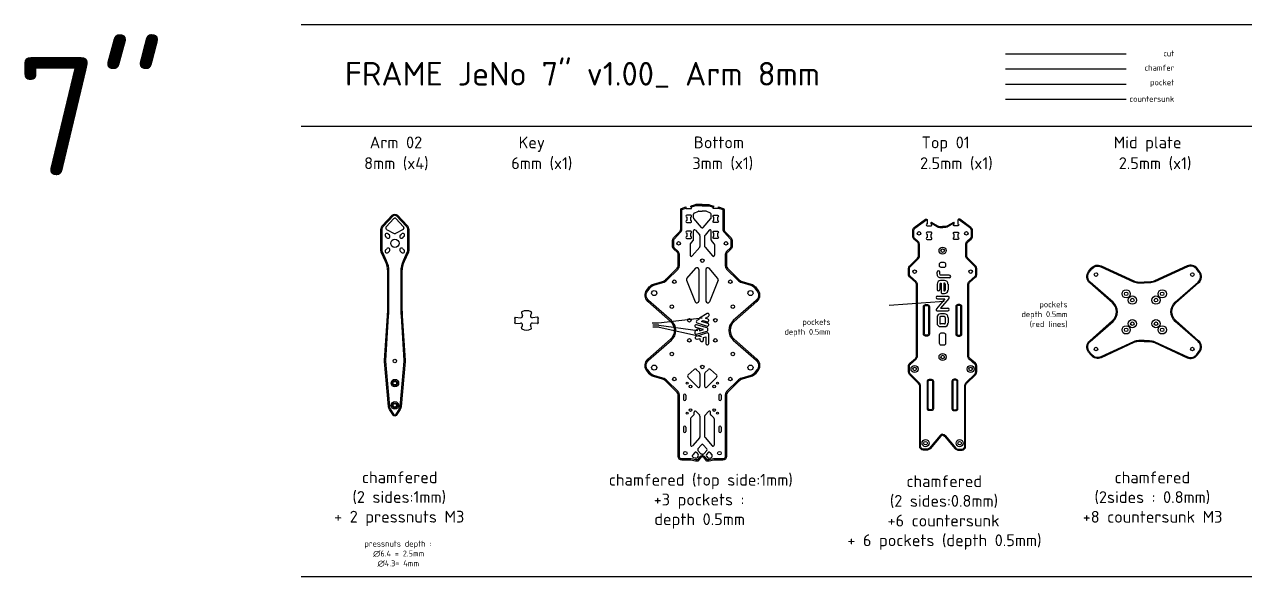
# Model space of a CAD drawing. Header units: millimetres. Extents: x -234 to 1731, y -38 to 429.
# Drawn here: x -234 to 798, y -38 to 429 of the extents above; entities that cross this region are included whole.
import ezdxf

# ---------------------------------------------------------------- set-up
doc = ezdxf.new("R2010")
doc.units = ezdxf.units.MM
doc.linetypes.add('JIS_09_08', pattern=[10.75, 8, -0.55, 0.55, -0.55, 0.55, -0.55])
for name, color, linetype in [('Calque1', 150, 'Continuous'), ('Calque1_chamfered', 40, 'Continuous'), ('Calque1_countersunk', 90, 'Continuous'), ('Calque1_pocket', 10, 'Continuous')]:
    doc.layers.add(name, color=color, linetype=linetype)
doc.styles.get("Standard").update_dxf_attribs({"font": 'arial.ttf'})

msp = doc.modelspace()

# ---------------------------------------------------------------- linework, layer by layer
for p, q in [((544.2, 194.8), (497.7, 191.6)), ((302.2, 176.6), (297.1, 176.6)), ((339.4, 180.7), (302.2, 176.6)), ((302.7, 174.9), (297.4, 174.9)), ((302.9, 173.2), (297.4, 173.2)), ((302.7, 174.9), (335.5, 170.5)), ((302.9, 173.2), (338.8, 165.2))]:
    msp.add_line(p, q)
at = {"layer": 'Calque1'}
for p, q in [((0, 429.5), (1731.3, 429.5)), ((596, 404.7), (698.3, 404.7)), ((0, 343.2), (1731.3, 343.2)), ((331.9, 265.8), (331.9, 268.9)), ((332.6, 269.8), (336.1, 271.3)), ((336.5, 271.4), (339.4, 271.4)), ((342.4, 271.4), (339.4, 271.4)), ((346.3, 269.8), (342.8, 271.3)), ((346.9, 265.8), (346.9, 268.9)), ((78.4, 265.2), (71.8, 258.1)), ((79.9, 265.2), (86.6, 258.1)), ((338.7, 257.6), (332.2, 265.2)), ((340.2, 257.6), (346.7, 265.2)), ((72.4, 248.8), (71.4, 249.9)), ((71.5, 257.4), (71.5, 256.9)), ((72, 256), (78.7, 252.6)), ((74.6, 251), (73.5, 252)), ((86.3, 256), (79.6, 252.6)), ((83.8, 251), (84.8, 252)), ((85.9, 248.8), (86.9, 249.9)), ((86.8, 257.4), (86.8, 256.9)), ((331.9, 247.2), (331.9, 254.6)), ((333.7, 255.2), (337.2, 251.1)), ((337.4, 250.5), (337.4, 241.5)), ((341.4, 250.5), (341.4, 241.5)), ((345.2, 255.2), (341.7, 251.1)), ((346.9, 247.2), (346.9, 254.6)), ((72.4, 239.6), (71.4, 238.6)), ((85.9, 239.6), (86.9, 238.6)), ((329.1, 243.1), (329.1, 234.1)), ((329.3, 243.8), (331.7, 246.5)), ((337.2, 240.8), (330.9, 233.5)), ((341.7, 240.8), (348, 233.5)), ((349.5, 243.8), (347.2, 246.5)), ((349.8, 243.1), (349.8, 234.1)), ((74.6, 237.5), (73.5, 236.5)), ((83.8, 237.5), (84.8, 236.5)), ((326.3, 214.3), (333.8, 223.1)), ((336.4, 222.1), (336.4, 195.2)), ((342.5, 222.1), (342.5, 195.2)), ((352.6, 214.3), (345.1, 223.1)), ((326, 212.9), (333.5, 194.6)), ((352.9, 212.9), (345.4, 194.6)), ((181.2, 181.6), (185.6, 181.2)), ((181.2, 176.3), (185.6, 176.7)), ((186.4, 185.4), (187.2, 183.2)), ((194.8, 185.4), (194, 183.2)), ((200, 181.6), (195.6, 181.2)), ((200, 176.3), (195.6, 176.7)), ((186.4, 172.5), (187.2, 174.7)), ((194.8, 172.5), (194, 174.7)), ((327.5, 132.9), (332.5, 137.3)), ((334.5, 137.2), (337, 134.7)), ((344.4, 137.2), (341.9, 134.7)), ((351.4, 132.9), (346.4, 137.3)), ((327.4, 130.7), (335.7, 122.4)), ((337.4, 133.7), (337.4, 123.1)), ((341.4, 133.7), (341.4, 123.1)), ((351.5, 130.7), (343.2, 122.4)), ((323.4, 115.6), (323.4, 112)), ((325.4, 115.6), (325.4, 112)), ((353.4, 115.6), (353.4, 112)), ((355.4, 115.6), (355.4, 112)), ((329.4, 95.6), (329.4, 73.3)), ((329.8, 96.3), (332.1, 98.6)), ((332.4, 99.3), (332.4, 101.2)), ((334.2, 101.9), (337.2, 98.6)), ((337.4, 97.9), (337.4, 80.3)), ((341.4, 97.9), (341.4, 80.3)), ((344.7, 101.9), (341.7, 98.6)), ((346.4, 99.3), (346.4, 101.2)), ((349.1, 96.3), (346.8, 98.6)), ((349.4, 95.6), (349.4, 73.3)), ((323.4, 88.4), (323.4, 84.9)), ((325.4, 88.4), (325.4, 84.9)), ((353.4, 88.4), (353.4, 84.9)), ((355.4, 88.4), (355.4, 84.9)), ((337.2, 79.7), (331.2, 72.7)), ((338.7, 73.6), (335.7, 70.1)), ((340.2, 73.6), (343.2, 70.1)), ((341.7, 79.7), (347.7, 72.7)), ((331.2, 63.7), (331.2, 64.5)), ((333.1, 67), (331.5, 65.2)), ((333.8, 62.3), (332, 62.7)), ((334.6, 67), (336, 65.4)), ((336, 64.1), (334.7, 62.7)), ((335.7, 68.8), (337.9, 66.2)), ((339.4, 65.8), (338.7, 65.8)), ((339.4, 65.8), (340.2, 65.8)), ((343.2, 68.8), (341, 66.2)), ((344.3, 67), (342.9, 65.4)), ((342.9, 64.1), (344.2, 62.7)), ((345.1, 62.3), (346.9, 62.7)), ((345.8, 67), (347.4, 65.2)), ((347.7, 63.7), (347.7, 64.5)), ((0, -38), (1731.3, -38))]:
    msp.add_line(p, q, dxfattribs=at)
for points in [[(89.5, 259.3, -0.19144), (90.9, 255.9), (90.9, 237.9, -0.109594), (90.6, 236.6), (87, 228.9, 0.109594), (85.2, 220.5), (85.2, 189.4, 0.016609), (85.4, 182.8), (87.9, 145, -0.03879), (87.9, 144.2), (84.5, 105.9, -0.120145), (83.7, 103.6), (80.4, 98.5, -0.548808), (77.9, 98.5), (74.6, 103.6, -0.120145), (73.8, 105.9), (70.4, 144.2, -0.03879), (70.4, 145), (72.9, 182.8, 0.016609), (73.2, 189.4), (73.2, 220.5, 0.109594), (71.3, 228.9), (67.7, 236.6, -0.109594), (67.4, 237.9), (67.4, 255.9, -0.19144), (68.8, 259.3), (77, 268, -0.431181), (81.3, 268)], [(329.6, 266.4, 1), (329.6, 268), (326.4, 268, 1), (326.4, 266.4), (326.4, 263.5, 1), (326.4, 261.9), (329.6, 261.9, 1), (329.6, 263.5)], [(349.3, 266.4, -1), (349.3, 268), (352.4, 268, -1), (352.4, 266.4), (352.4, 263.5, -1), (352.4, 261.9), (349.3, 261.9, -1), (349.3, 263.5)], [(329.6, 252.8, 1), (329.6, 254.4), (326.4, 254.4, 1), (326.4, 252.8), (326.4, 249.9, 1), (326.4, 248.3), (329.6, 248.3, 1), (329.6, 249.9)], [(349.3, 252.8, -1), (349.3, 254.4), (352.4, 254.4, -1), (352.4, 252.8), (352.4, 249.9, -1), (352.4, 248.3), (349.3, 248.3, -1), (349.3, 249.9)], [(533, 251.9, 1), (533, 253.5), (529.8, 253.5, 1), (529.8, 251.9), (529.8, 249, 1), (529.8, 247.4), (533, 247.4, 1), (533, 249)], [(552.7, 251.9, -1), (552.7, 253.5), (555.8, 253.5, -1), (555.8, 251.9), (555.8, 249, -1), (555.8, 247.4), (552.7, 247.4, -1), (552.7, 249)], [(528.4, 191.5), (529.9, 191.5, -0.414214), (530.9, 190.5), (530.9, 167.5, -0.414214), (529.9, 166.5), (528.4, 166.5, -0.414214), (527.4, 167.5), (527.4, 190.5, -0.414214)], [(557.3, 191.5), (555.8, 191.5, 0.414214), (554.8, 190.5), (554.8, 167.5, 0.414214), (555.8, 166.5), (557.3, 166.5, 0.414214), (558.3, 167.5), (558.3, 190.5, 0.414214)], [(531.7, 128.3), (533.2, 128.3, -0.414214), (534.2, 127.3), (534.2, 104.3, -0.414214), (533.2, 103.3), (531.7, 103.3, -0.414214), (530.7, 104.3), (530.7, 127.3, -0.414214)], [(554, 128.3), (552.5, 128.3, 0.414214), (551.5, 127.3), (551.5, 104.3, 0.414214), (552.5, 103.3), (554, 103.3, 0.414214), (555, 104.3), (555, 127.3, 0.414214)]]:
    msp.add_lwpolyline(points, format="xyb", close=True, dxfattribs=at)
for points in [[(353.2, 274.3), (353.2, 275), (357.1, 273.7, -0.322824), (357.8, 272.8), (357.8, 256.3, 0.19243), (358.6, 254.2), (363.9, 248.7, -0.19243), (364.7, 246.6), (364.7, 241.6, -0.214457), (363.7, 239.3), (360.9, 236.8, 0.214457), (359.9, 234.6), (359.9, 225.2, 0.198912), (360.7, 223.1), (370.1, 213.7, 0.125576), (373.1, 211.9), (380.8, 209.7, -0.158189), (384.4, 207.2), (386.5, 204.5, -0.394865), (385.6, 195), (366.3, 178, 0.450632), (366.3, 163), (385.6, 146, -0.394865), (386.5, 136.4), (384.4, 133.8, -0.158189), (380.8, 131.3), (373.1, 129.1, 0.125576), (370.1, 127.3), (360.7, 117.9, 0.198912), (359.9, 115.8), (359.9, 63.7, -0.414214), (356.9, 60.7), (349.6, 60.7, 0.053022), (349.2, 60.7), (345.3, 59.8, -0.053022), (344.9, 59.8), (343.8, 59.8, -0.219685), (343, 60.1), (340.6, 63, 0.219685), (339.9, 63.3), (339.4, 63.3), (339, 63.3, 0.219685), (338.3, 63), (335.9, 60.1, -0.219685), (335.1, 59.8), (334, 59.8, -0.053022), (333.6, 59.8), (329.7, 60.7, 0.053022), (329.3, 60.7), (322, 60.7, -0.414214), (319, 63.7), (319, 115.8, 0.198912), (318.1, 117.9), (308.8, 127.3, 0.125576), (305.8, 129.1), (298.1, 131.3, -0.158189), (294.5, 133.8), (292.4, 136.4, -0.394865), (293.3, 146), (312.6, 163, 0.450632), (312.6, 178), (293.3, 195, -0.394865), (292.4, 204.5), (294.5, 207.2, -0.158189), (298.1, 209.7), (305.8, 211.9, 0.125576), (308.8, 213.7), (318.1, 223.1, 0.198912), (319, 225.2), (319, 234.6, 0.214457), (318, 236.8), (315.2, 239.3, -0.214457), (314.2, 241.6), (314.2, 246.6, -0.19243), (315, 248.7), (320.3, 254.2, 0.19243), (321.1, 256.3), (321.1, 272.8, -0.322824), (321.8, 273.7), (325.6, 275), (325.6, 274.3)], [(325.6, 274.3, 0.420171), (326.4, 273.5), (329.6, 273.5, 1), (329.6, 275.1), (329.6, 275.7)], [(339.4, 276.9), (334, 276.9, 0.069107), (333.4, 276.8), (329.6, 275.7)], [(339.4, 276.9), (344.9, 276.9, -0.069107), (345.4, 276.8), (349.3, 275.7)], [(353.2, 274.3, -0.414214), (352.4, 273.5), (349.3, 273.5, -1), (349.3, 275.1), (349.3, 275.7)], [(542.8, 81.7, 0.219685), (541.3, 81), (532.2, 70.3, -0.219685), (529.9, 69.2), (526.4, 69.2, -0.414214), (523.4, 72.2), (523.4, 123.3, 0.198912), (522.5, 125.4), (514.8, 133.1, -0.198912), (513.9, 135.3), (513.9, 140.3, -0.214457), (515, 142.6), (519.8, 146.8, 0.214457), (520.8, 149.1), (520.8, 208.9, 0.214457), (519.8, 211.2), (515, 215.4, -0.214457), (513.9, 217.7), (513.9, 222.8, -0.198912), (514.8, 224.9), (521.5, 231.6, 0.198912), (522.4, 233.7), (522.4, 243.1, 0.214457), (521.4, 245.3), (518.6, 247.8, -0.214457), (517.6, 250.1), (517.6, 255.2, -0.240015), (518.8, 257.6), (528.2, 264.5, -0.612884), (529.8, 263.7), (529.8, 260.5, 1), (529.8, 258.9), (533, 258.9, 1), (533, 260.5), (533, 261.5, -0.58149), (533.7, 261.9), (538.6, 259, 0.134807), (541.2, 258.3), (542.9, 258.3)], [(542.8, 81.7, -0.219685), (544.4, 81), (553.5, 70.3, 0.219685), (555.8, 69.2), (559.3, 69.2, 0.414214), (562.3, 72.2), (562.3, 123.3, -0.198912), (563.1, 125.4), (570.8, 133.1, 0.198912), (571.7, 135.3), (571.7, 140.3, 0.214457), (570.7, 142.6), (565.9, 146.8, -0.214457), (564.9, 149.1), (564.9, 208.9, -0.214457), (565.9, 211.2), (570.7, 215.4, 0.214457), (571.7, 217.7), (571.7, 222.8, 0.198912), (570.8, 224.9), (564.1, 231.6, -0.198912), (563.3, 233.7), (563.3, 243.1, -0.214457), (564.3, 245.3), (567.1, 247.8, 0.214457), (568.1, 250.1), (568.1, 255.2, 0.240015), (566.8, 257.6), (557.4, 264.5, 0.612884), (555.8, 263.7), (555.8, 260.5, -1), (555.8, 258.9), (552.7, 258.9, -1), (552.7, 260.5), (552.7, 261.5, 0.58149), (552, 261.9), (547, 259, -0.134807), (544.5, 258.3), (542.8, 258.3)], [(713.4, 161), (708.9, 161, 0.108151), (704.8, 160.1), (677, 147.3, -0.349298), (668.5, 149.4), (666.4, 152.1, -0.394865), (667.3, 161.7), (686.6, 178.7, 0.450632), (686.6, 193.7), (667.3, 210.7, -0.394865), (666.4, 220.2), (668.5, 223, -0.349298), (677, 225.1), (704.8, 212.3, 0.108151), (708.9, 211.4), (713.4, 211.4)], [(713.4, 161), (717.9, 161, -0.108151), (722.1, 160.1), (749.9, 147.3, 0.349298), (758.3, 149.4), (760.4, 152.1, 0.394865), (759.5, 161.7), (740.3, 178.7, -0.450632), (740.3, 193.7), (759.5, 210.7, 0.394865), (760.4, 220.2), (758.3, 223, 0.349298), (749.9, 225.1), (722.1, 212.3, -0.108151), (717.9, 211.4), (713.4, 211.4)]]:
    msp.add_lwpolyline(points, format="xyb", dxfattribs=at)
for centre, radius in [((522.8, 252.6), 1.5), ((562.9, 252.6), 1.5), ((79.2, 244.2), 3.5), ((319.4, 244.1), 1.5), ((359.5, 244.1), 1.5), ((542.8, 238), 1.5), ((339.4, 229.5), 1.5), ((519.1, 220.2), 1.5), ((566.6, 220.2), 1.5), ((672.7, 217.7), 1.5), ((754.2, 217.7), 1.5), ((315.7, 211.7), 1.5), ((363.2, 211.7), 1.5), ((298.7, 202), 2.15), ((380.2, 202), 2.15), ((698.2, 201.4), 1.5), ((703.4, 196.1), 1.5), ((723.4, 196.1), 1.5), ((728.7, 201.4), 1.5), ((313.6, 190.5), 1.5), ((365.3, 190.5), 1.5), ((328.5, 179), 1.5), ((350.4, 179), 1.5), ((703.4, 176.1), 1.5), ((723.4, 176.1), 1.5), ((698.2, 170.9), 1.5), ((728.7, 170.9), 1.5), ((328.5, 162), 1.5), ((350.4, 162), 1.5), ((672.7, 154.7), 1.5), ((754.2, 154.7), 1.5), ((79.2, 144.6), 1.5), ((313.6, 150.5), 1.5), ((365.3, 150.5), 1.5), ((542.8, 147.9), 1.5), ((298.7, 139), 2.15), ((339.4, 139.5), 1.5), ((380.2, 139), 2.15), ((519.1, 137.8), 1.5), ((566.6, 137.8), 1.5), ((79.2, 125.8), 1.5), ((315.7, 129.3), 1.5), ((326.7, 125.8), 0.85), ((329.4, 123), 1.1), ((349.4, 123), 1.1), ((352.2, 125.8), 0.85), ((363.2, 129.3), 1.5), ((79.2, 107), 1.5), ((329.4, 103), 1.1), ((349.4, 103), 1.1), ((326.7, 100.3), 0.85), ((352.2, 100.3), 0.85), ((528.4, 75), 1.5), ((557.2, 75), 1.5), ((325, 66.5), 1.5), ((353.9, 66.5), 1.5)]:
    msp.add_circle(centre, radius, dxfattribs=at)
for centre, radius, start, end in [((332.9, 268.9), 1, 112.861, 180), ((336.5, 270.4), 1, 90, 112.861), ((342.4, 270.4), 1, 67.139, 90), ((345.9, 268.9), 1, 0, 67.139), ((79.2, 264.5), 1, 43.3504, 136.6496), ((332.9, 265.8), 1, 180, 220.6524), ((345.9, 265.8), 1, 319.3476, 0), ((72.4, 251), 1.5, 45, 225), ((72.5, 257.4), 1, 136.6496, 180), ((72.5, 256.9), 1, 180, 243.2647), ((73.5, 249.9), 1.5, 225, 45), ((79.2, 253.5), 1, 243.2647, 296.7353), ((84.8, 249.9), 1.5, 135, 315), ((85.9, 251), 1.5, 315, 135), ((85.8, 256.9), 1, 296.7353, 0), ((85.8, 257.4), 1, 0, 43.3504), ((332.9, 254.6), 1, 40.6524, 180), ((336.4, 250.5), 1, 0, 40.6524), ((339.4, 258.2), 1, 220.6524, 319.3476), ((342.4, 250.5), 1, 139.3476, 180), ((345.9, 254.6), 1, 0, 139.3476), ((72.4, 237.5), 1.5, 135, 315), ((73.5, 238.6), 1.5, 315, 135), ((84.8, 238.6), 1.5, 45, 225), ((85.9, 237.5), 1.5, 225, 45), ((330.1, 243.1), 1, 139.3476, 180), ((330.9, 247.2), 1, 319.3476, 0), ((336.4, 241.5), 1, 319.3476, 360), ((342.4, 241.5), 1, 180, 220.6524), ((347.9, 247.2), 1, 180, 220.6524), ((348.8, 243.1), 1, 0, 40.6524), ((330.1, 234.1), 1, 180, 319.3476), ((348.8, 234.1), 1, 220.6524, 0), ((334.9, 222.1), 1.5, 0, 139.3476), ((344, 222.1), 1.5, 40.6524, 180), ((327.4, 213.4), 1.5, 139.3476, 198.9038), ((351.5, 213.4), 1.5, 341.0962, 40.6524), ((186.8, 185.6), 0.5, 120.8813, 199.843), ((190.6, 179.3), 7.85, 59.1187, 120.8813), ((194.4, 185.6), 0.5, 340.157, 59.1187), ((334.9, 195.2), 1.5, 202.3927, 0), ((344, 195.2), 1.5, 180, 337.6073), ((181.1, 181.1), 0.5, 84.8097, 207.0712), ((181.1, 176.8), 0.5, 152.9288, 275.1903), ((176.9, 179), 4.23, 332.9288, 27.0712), ((185.8, 182.7), 1.5, 264.8097, 19.843), ((185.8, 175.2), 1.5, 340.157, 95.1903), ((195.5, 182.7), 1.5, 160.157, 275.1903), ((195.5, 175.2), 1.5, 84.8097, 199.843), ((200.1, 181.1), 0.5, 332.9288, 95.1903), ((200.1, 176.8), 0.5, 264.8097, 27.0712), ((204.3, 179), 4.23, 152.9288, 207.0712), ((186.8, 172.3), 0.5, 160.157, 239.1187), ((190.6, 178.6), 7.85, 239.1187, 300.8813), ((194.4, 172.3), 0.5, 300.8813, 19.843), ((333.5, 136.2), 1.5, 45, 131.4843), ((335.9, 133.7), 1.5, 0, 45), ((342.9, 133.7), 1.5, 135, 180), ((345.4, 136.2), 1.5, 48.5157, 135), ((328.5, 131.8), 1.5, 131.4843, 225), ((350.4, 131.8), 1.5, 315, 48.5157), ((324.4, 115.6), 1, 0, 180), ((336.4, 123.1), 1, 225, 0), ((342.4, 123.1), 1, 180, 315), ((354.4, 115.6), 1, 0, 180), ((324.4, 112), 1, 180, 0), ((354.4, 112), 1, 180, 0), ((330.4, 95.6), 1, 133.7275, 180), ((331.4, 99.3), 1, 313.7275, 360), ((333.4, 101.2), 1, 42.271, 180), ((336.4, 97.9), 1, 360, 42.271), ((342.4, 97.9), 1, 137.729, 180), ((345.4, 101.2), 1, 360, 137.729), ((347.4, 99.3), 1, 180, 226.2725), ((348.4, 95.6), 1, 360, 46.2725), ((324.4, 88.4), 1, 0, 180), ((324.4, 84.9), 1, 180, 0), ((354.4, 88.4), 1, 0, 180), ((354.4, 84.9), 1, 180, 0), ((330.4, 73.3), 1, 180, 319.5607), ((336.4, 80.3), 1, 319.5607, 0), ((339.4, 73), 1, 90, 139.5607), ((339.4, 73), 1, 40.4393, 90), ((342.4, 80.3), 1, 180, 220.4393), ((348.4, 73.3), 1, 220.4393, 360), ((332.2, 64.5), 1, 139.5607, 180), ((332.2, 63.7), 1, 180, 257.8595), ((333.8, 66.4), 1, 40.2335, 139.5607), ((334, 63.3), 1, 257.8595, 319.5607), ((336.5, 69.5), 1, 139.5607, 220.2335), ((335.2, 64.7), 1, 319.5607, 40.2335), ((338.7, 66.8), 1, 220.2335, 270), ((340.2, 66.8), 1, 270, 319.7665), ((343.7, 64.7), 1, 139.7665, 220.4393), ((342.4, 69.5), 1, 319.7665, 40.4393), ((344.9, 63.3), 1, 220.4393, 282.1405), ((345.1, 66.4), 1, 40.4393, 139.7665), ((346.7, 63.7), 1, 282.1405, 0), ((346.7, 64.5), 1, 0, 40.4393)]:
    msp.add_arc(centre, radius, start, end, dxfattribs=at)
at = {"layer": 'Calque1_chamfered'}
msp.add_line((596, 391.9), (698.3, 391.9), dxfattribs=at)
for points in [[(353.2, 274), (356.8, 272.8), (356.8, 256.3, 0.19243), (357.9, 253.5), (363.1, 248, -0.19243), (363.7, 246.6), (363.7, 241.6, -0.214457), (363, 240.1), (360.2, 237.6, 0.214457), (358.9, 234.6), (358.9, 225.2, 0.198912), (360, 222.4), (369.4, 213, 0.125576), (372.8, 211), (380.5, 208.7, -0.158189), (383.6, 206.6), (385.7, 203.9, -0.394865), (384.9, 195.8), (365.6, 178.7, 0.450632), (365.6, 162.2), (384.9, 145.2, -0.394865), (385.7, 137), (383.6, 134.4, -0.158189), (380.5, 132.3), (372.8, 130, 0.125576), (369.4, 128), (360, 118.6, 0.198912), (358.9, 115.8), (358.9, 63.7, -0.414214), (356.9, 61.7), (349.6, 61.7, 0.053022), (349, 61.6), (345.1, 60.8, -0.053022), (344.9, 60.8), (343.8, 60.8), (341.4, 63.6, 0.219685), (339.9, 64.3), (339.4, 64.3), (339, 64.3, 0.219685), (337.5, 63.6), (335.1, 60.8), (334, 60.8, -0.053022), (333.8, 60.8), (329.9, 61.6, 0.053022), (329.3, 61.7), (322, 61.7, -0.414214), (320, 63.7), (320, 115.8, 0.198912), (318.9, 118.6), (309.5, 128, 0.125576), (306.1, 130), (298.4, 132.3, -0.158189), (295.3, 134.4), (293.2, 137, -0.394865), (294, 145.2), (313.3, 162.2, 0.450632), (313.3, 178.7), (294, 195.8, -0.394865), (293.2, 203.9), (295.3, 206.6, -0.158189), (298.4, 208.7), (306.1, 211, 0.125576), (309.5, 213), (318.9, 222.4, 0.198912), (320, 225.2), (320, 234.6, 0.214457), (318.7, 237.6), (315.9, 240.1, -0.214457), (315.2, 241.6), (315.2, 246.6, -0.19243), (315.8, 248), (321, 253.5, 0.19243), (322.1, 256.3), (322.1, 272.8), (325.7, 274)], [(339.4, 275.9), (334, 275.9, 0.069107), (333.7, 275.8), (330.2, 274.8)], [(339.4, 275.9), (344.9, 275.9, -0.069107), (345.2, 275.8), (348.7, 274.8)], [(542.8, 82.5, 0.219685), (540.7, 81.5), (531.6, 70.8, -0.219685), (529.9, 70), (526.4, 70, -0.414214), (524.2, 72.2), (524.2, 123.3, 0.198912), (523.1, 126), (515.4, 133.7, -0.198912), (514.7, 135.3), (514.7, 140.3, -0.214457), (515.5, 142), (520.3, 146.2, 0.214457), (521.6, 149.1), (521.6, 208.9, 0.214457), (520.3, 211.8), (515.5, 216, -0.214457), (514.7, 217.7), (514.7, 222.8, -0.198912), (515.4, 224.3), (522.1, 231, 0.198912), (523.2, 233.7), (523.2, 243.1, 0.214457), (521.9, 245.9), (519.1, 248.4, -0.214457), (518.4, 250.1), (518.4, 255.2, -0.240015), (519.3, 257), (529.5, 264.4)], [(533, 261.5), (538.2, 258.3, 0.134807), (541.2, 257.5), (542.9, 257.5)], [(542.8, 82.5, -0.219685), (545, 81.5), (554.1, 70.8, 0.219685), (555.8, 70), (559.3, 70, 0.414214), (561.5, 72.2), (561.5, 123.3, -0.198912), (562.6, 126), (570.3, 133.7, 0.198912), (570.9, 135.3), (570.9, 140.3, 0.214457), (570.2, 142), (565.4, 146.2, -0.214457), (564.1, 149.1), (564.1, 208.9, -0.214457), (565.4, 211.8), (570.2, 216, 0.214457), (570.9, 217.7), (570.9, 222.8, 0.198912), (570.3, 224.3), (563.6, 231, -0.198912), (562.5, 233.7), (562.5, 243.1, -0.214457), (563.7, 245.9), (566.5, 248.4, 0.214457), (567.3, 250.1), (567.3, 255.2, 0.240015), (566.4, 257), (556.2, 264.4)], [(552.7, 261.5), (547.4, 258.3, -0.134807), (544.5, 257.5), (542.8, 257.5)], [(713.4, 161.8), (708.9, 161.8, 0.108151), (704.4, 160.8), (676.7, 148, -0.349298), (669.2, 149.9), (667, 152.6, -0.394865), (667.8, 161.1), (687.1, 178.1, 0.450632), (687.1, 194.3), (667.8, 211.3, -0.394865), (667, 219.8), (669.2, 222.5, -0.349298), (676.7, 224.3), (704.4, 211.6, 0.108151), (708.9, 210.6), (713.4, 210.6)], [(713.4, 161.8), (717.9, 161.8, -0.108151), (722.4, 160.8), (750.2, 148, 0.349298), (757.7, 149.9), (759.8, 152.6, 0.394865), (759, 161.1), (739.7, 178.1, -0.450632), (739.7, 194.3), (759, 211.3, 0.394865), (759.8, 219.8), (757.7, 222.5, 0.349298), (750.2, 224.3), (722.4, 211.6, -0.108151), (717.9, 210.6), (713.4, 210.6)]]:
    msp.add_lwpolyline(points, format="xyb", dxfattribs=at)
for points in [[(88.8, 258.6, -0.19144), (89.9, 255.9), (89.9, 237.9, -0.109594), (89.7, 237), (86.1, 229.3, 0.109594), (84.2, 220.5), (84.2, 189.4, 0.016609), (84.4, 182.7), (86.9, 145, -0.03879), (86.9, 144.3), (83.5, 105.9, -0.120145), (82.9, 104.1), (79.6, 99, -0.548808), (78.7, 99), (75.5, 104.1, -0.120145), (74.8, 105.9), (71.4, 144.3, -0.03879), (71.4, 145), (73.9, 182.7, 0.016609), (74.2, 189.4), (74.2, 220.5, 0.109594), (72.2, 229.3), (68.6, 237, -0.109594), (68.4, 237.9), (68.4, 255.9, -0.19144), (69.5, 258.6), (77.7, 267.3, -0.431181), (80.6, 267.3)], [(528.4, 192.3), (529.9, 192.3, -0.414214), (531.7, 190.5), (531.7, 167.5, -0.414214), (529.9, 165.7), (528.4, 165.7, -0.414214), (526.6, 167.5), (526.6, 190.5, -0.414214)], [(557.3, 192.3), (555.8, 192.3, 0.414214), (554, 190.5), (554, 167.5, 0.414214), (555.8, 165.7), (557.3, 165.7, 0.414214), (559.1, 167.5), (559.1, 190.5, 0.414214)], [(531.7, 129.1), (533.2, 129.1, -0.414214), (535, 127.3), (535, 104.3, -0.414214), (533.2, 102.5), (531.7, 102.5, -0.414214), (529.9, 104.3), (529.9, 127.3, -0.414214)], [(554, 129.1), (552.5, 129.1, 0.414214), (550.7, 127.3), (550.7, 104.3, 0.414214), (552.5, 102.5), (554, 102.5, 0.414214), (555.8, 104.3), (555.8, 127.3, 0.414214)]]:
    msp.add_lwpolyline(points, format="xyb", close=True, dxfattribs=at)
at = {"layer": 'Calque1_countersunk'}
msp.add_line((596, 366.1), (698.3, 366.1), dxfattribs=at)
for centre, radius in [((542.8, 238), 3), ((698.2, 201.4), 3.5), ((703.4, 196.1), 3.5), ((723.4, 196.1), 3.5), ((728.7, 201.4), 3.5), ((703.4, 176.1), 3.5), ((723.4, 176.1), 3.5), ((698.2, 170.9), 3.5), ((728.7, 170.9), 3.5), ((542.8, 147.9), 3), ((519.1, 137.8), 3), ((566.6, 137.8), 3), ((528.4, 75), 3), ((557.2, 75), 3)]:
    msp.add_circle(centre, radius, dxfattribs=at)
at = {"layer": 'Calque1_pocket'}
for p, q in [((596, 379), (698.3, 379)), ((538.2, 209.7), (538.2, 205.1)), ((540.5, 209.7), (540.5, 205.1)), ((544.5, 212.6), (541.1, 212.6)), ((545.1, 209.7), (545.1, 204.5)), ((547.4, 209.7), (547.4, 204.5)), ((538.2, 205.1), (538.2, 205.1)), ((538.5, 199.4), (547.2, 199.4)), ((548.1, 197.5), (541, 189.2)), ((541, 189.2), (547.2, 189.2)), ((336.5, 179.7), (334.9, 178.7)), ((335.1, 176.8), (343.5, 174.1)), ((343.5, 184.7), (337, 180.9)), ((338.8, 178), (340.1, 178.8)), ((344.1, 176.4), (338.8, 178)), ((340.1, 178.8), (343.4, 177.7)), ((342, 180.7), (344.6, 182.3)), ((344.1, 180), (342, 180.7)), ((344.9, 178.7), (344.9, 179)), ((345.1, 183.2), (345.1, 183.8)), ((538.1, 181.5), (538.1, 176.5)), ((540.4, 181.5), (540.4, 176.5)), ((544.5, 184.4), (541, 184.4)), ((544.5, 182.1), (541, 182.1)), ((544.5, 175.9), (541, 175.9)), ((545.1, 181.5), (545.1, 176.5)), ((547.4, 181.5), (547.4, 176.5)), ((333, 174), (333, 174.1)), ((333, 174), (333, 173.9)), ((333, 168.9), (333, 168.3)), ((335, 171.3), (333.4, 169.7)), ((340.4, 171.2), (333.8, 172.9)), ((343.5, 168.3), (334.1, 165.3)), ((343.4, 172.6), (334.4, 175.2)), ((334.4, 167.3), (343.4, 169.9)), ((337.1, 171.3), (336, 171.5)), ((336.9, 170.2), (340.4, 171.2)), ((337.3, 170.6), (336.9, 170.2)), ((344.2, 170.9), (344.2, 171.5)), ((344.9, 175.1), (344.9, 175.4)), ((344.9, 159.3), (344.9, 167.2)), ((544.5, 173.6), (541, 173.6)), ((333.9, 163.4), (334.3, 163.1)), ((335.2, 163), (337.3, 163.7)), ((337.3, 163.7), (337.3, 162.4)), ((337.9, 161.5), (338.7, 161.1)), ((340.3, 164.5), (342.3, 165.1)), ((340.3, 162), (340.3, 164.5)), ((342.3, 165.1), (342.3, 159.6)), ((342.9, 158.6), (343.3, 158.4))]:
    msp.add_line(p, q, dxfattribs=at)
for points in [[(541.7, 228.1), (543.8, 228.1, -0.414214), (545.3, 226.6), (545.3, 225.2, -0.414214), (543.8, 223.7), (541.7, 223.7, -0.414214), (540.2, 225.2), (540.2, 226.6, -0.414214)], [(541.7, 168.3), (543.8, 168.3, -0.414214), (545.3, 166.9), (545.3, 159.3, -0.414214), (543.8, 157.9), (541.7, 157.9, -0.414214), (540.2, 159.3), (540.2, 166.9, -0.414214)]]:
    msp.add_lwpolyline(points, format="xyb", close=True, dxfattribs=at)
for points in [[(548.5, 214.9), (541, 214.9, -0.245066), (538.9, 216, -0.113399), (538.4, 217.2, -0.037158), (538.2, 219.8, -0.049183)], [(548.5, 217.2), (541, 217.2, -0.245066), (540.8, 217.3, -0.113399), (540.7, 217.6, -0.037158), (540.5, 219.8)], [(541.1, 210.3), (541.5, 210.3), (541.5, 202.8, 0.414214), (542.7, 201.6), (544.5, 201.6)], [(538.5, 197.1), (544.7, 197.1), (537.6, 188.8, 0.640968), (538.5, 186.9), (547.2, 186.9)]]:
    msp.add_lwpolyline(points, format="xyb", dxfattribs=at)
msp.add_lwpolyline([(544.5, 210.3), (543.8, 210.3), (543.8, 204), (544.5, 204)], dxfattribs=at)
for centre, radius in [((79.2, 125.8), 3.2), ((79.2, 125.8), 2.15), ((79.2, 107), 3.2), ((79.2, 107), 2.15)]:
    msp.add_circle(centre, radius, dxfattribs=at)
for centre, radius, start, end in [((539.3, 219.8), 1.15, 0.5299, 180.5299), ((548.5, 216), 1.15, 270, 90), ((541.1, 209.7), 2.88, 90, 180), ((541.1, 209.7), 0.577, 90, 180), ((544.5, 209.7), 2.88, 0, 90), ((544.5, 209.7), 0.577, 0, 90), ((538.5, 198.3), 1.15, 90, 270), ((539.3, 205.1), 1.14, 180, 0), ((544.5, 204.5), 2.88, 270, 0), ((544.5, 204.5), 0.577, 270, 0), ((547.2, 198.3), 1.15, 319.3657, 90), ((547.2, 188.1), 1.15, 270, 90), ((335.4, 177.8), 1.08, 119.9508, 252.2318), ((337.6, 179.9), 1.08, 119.9508, 195.0826), ((343.8, 178.7), 1.08, 250.9213, 0), ((344.1, 183.8), 1.08, 0, 120.3599), ((343.8, 179), 1.08, 0, 71.6711), ((343.8, 175.4), 1.08, 0, 72.7309), ((344.1, 183.2), 1.08, 300.2164, 0), ((541, 181.5), 2.88, 90, 180), ((541, 176.5), 2.88, 180, 270), ((541, 181.5), 0.577, 90, 180), ((541, 176.5), 0.577, 180, 270), ((544.5, 181.5), 2.88, 0, 90), ((544.5, 181.5), 0.577, 0, 90), ((544.5, 176.5), 2.88, 270, 0), ((544.5, 176.5), 0.577, 270, 0), ((334.1, 174.1), 1.08, 73.8525, 180), ((334.1, 174), 1.08, 180, 255.5103), ((334.1, 168.9), 1.08, 134.2806, 180), ((334.1, 168.3), 1.08, 180, 286.0712), ((334.4, 164.3), 1.08, 107.465, 240.1858), ((335.8, 170.5), 1.08, 75.5103, 134.2806), ((337, 170.9), 0.404, 315.8434, 75.5103), ((343.1, 171.5), 1.08, 0, 73.8525), ((343.1, 170.9), 1.08, 286.0712, 0), ((343.8, 175.1), 1.08, 252.2318, 0), ((343.8, 167.2), 1.08, 0, 107.465), ((334.9, 164.1), 1.08, 240.1858, 285.8742), ((338.4, 162.4), 1.08, 180, 242.2367), ((339.2, 162), 1.08, 242.2367, 0), ((343.4, 159.6), 1.08, 180, 241.5522), ((343.8, 159.3), 1.08, 241.5522, 0)]:
    msp.add_arc(centre, radius, start, end, dxfattribs=at)

# ---------------------------------------------------------------- texts
at = {"linetype": 'JIS_09_08'}
for s, width, insert, char_height, attachment_point in [('{\\fISOCPEUR|b0|i0|c0|p34;7"}', 327.756, (-241.5, 401.8), 100, 1), ('{\\fISOCPEUR|b0|i0|c0|p34;FRAME JeNo 7" v1.00_ Arm 8mm}', 689.507, (36.9, 397.7), 20, 1), ('{\\fISOCPEUR|b0|i0|c0|p34;Arm 02}', 327.756, (57.9, 334.6), 10, 1), ('{\\fISOCPEUR|b0|i0|c0|p34;Key}', 327.756, (183.9, 334.6), 10, 1), ('{\\fISOCPEUR|b0|i0|c0|p34;Bottom}', 327.756, (332.2, 334.6), 10, 1), ('{\\fISOCPEUR|b0|i0|c0|p34;Top 01}', 327.756, (525, 334.6), 10, 1), ('{\\fISOCPEUR|b0|i0|c0|p34;Mid plate}', 327.756, (687.6, 334.6), 10, 1), ('{\\fISOCPEUR|b0|i0|c0|p34;8mm (x4)}', 327.756, (53.2, 317), 10, 1), ('{\\fISOCPEUR|b0|i0|c0|p34;6mm (x1)}', 327.756, (177.7, 317), 10, 1), ('{\\fISOCPEUR|b0|i0|c0|p34;3mm (x1)}', 327.756, (331, 317), 10, 1), ('{\\fISOCPEUR|b0|i0|c0|p34;2.5mm (x1)}', 327.756, (523.7, 317), 10, 1), ('{\\fISOCPEUR|b0|i0|c0|p34;2.5mm (x1)}', 327.756, (691.9, 317), 10, 1), ('{\\fISOCPEUR|b0|i0|c0|p34;pockets \\Pdepth 0.5mm\\P(red lines) }', 327.756, (648.6, 195), 5, 3), ('{\\fISOCPEUR|b0|i0|c0|p34;pockets \\Pdepth 0.5mm }', 327.756, (448, 180.1), 5, 3), ('\\pi133.87807;{\\fISOCPEUR|b0|i0|c0|p34;chamfered\\P\\pi125.87807;(2 sides:1mm)\\P\\pi110.37807;+ 2 pressnuts M3}', 327.756, (-82.6, 51.1), 10, 1), ('\\pi88.87807;{\\fISOCPEUR|b0|i0|c0|p34;chamfered (top side:1mm)\\P\\pi126.87807;+3 pockets :\\P\\pi127.37807;depth 0.5mm }', 327.756, (171.4, 49), 10, 1), ('\\pi133.87807;{\\fISOCPEUR|b0|i0|c0|p34;chamfered\\P\\pi119.87807;(2 sides:0.8mm)\\P\\pi117.87807;+6 countersunk\\P\\pi83.87807;+ 6 pockets (depth 0.5mm)}', 327.756, (378.3, 47.8), 10, 1), ('\\pi133.87807;{\\fISOCPEUR|b0|i0|c0|p34;chamfered\\P\\pi116.87807;(2sides : 0.8mm)\\P\\pi106.87807;+8 countersunk M3}', 327.756, (554.5, 51), 10, 1)]:
    msp.add_mtext_dynamic_manual_height_columns(s, width=width, gutter_width=12.5, heights=[0], dxfattribs=dict(at, insert=insert, char_height=char_height, attachment_point=attachment_point))
at = {"insert": (17, -7.6), "char_height": 5, "attachment_point": 1}
msp.add_mtext_dynamic_manual_height_columns('\\pi36.45843;{\\fISOCPEUR|b0|i0|c0|p34;pressnuts depth : \\P\\pi43.70843;∅6.4 = 2.5mm\\P\\pi47.45843;∅4.3= 4mm}', width=126.917, gutter_width=12.5, heights=[0], dxfattribs=at)
at = {"layer": 'Calque1', "insert": (738.9, 407.5), "char_height": 5, "attachment_point": 3}
msp.add_mtext_dynamic_manual_height_columns('{\\fISOCPEUR|b0|i0|c0|p34;cut}', width=327.756, gutter_width=12.5, heights=[0], dxfattribs=at)
at = {"layer": 'Calque1_chamfered', "insert": (738.9, 395.3), "char_height": 5, "attachment_point": 3}
msp.add_mtext_dynamic_manual_height_columns('{\\fISOCPEUR|b0|i0|c0|p34;chamfer}', width=327.756, gutter_width=12.5, heights=[0], dxfattribs=at)
at = {"layer": 'Calque1_countersunk', "insert": (738.9, 368.9), "char_height": 5, "attachment_point": 3}
msp.add_mtext_dynamic_manual_height_columns('{\\fISOCPEUR|b0|i0|c0|p34;countersunk}', width=327.756, gutter_width=12.5, heights=[0], dxfattribs=at)
at = {"layer": 'Calque1_pocket', "insert": (738.9, 382.9), "char_height": 5, "attachment_point": 3}
msp.add_mtext_dynamic_manual_height_columns('{\\fISOCPEUR|b0|i0|c0|p34;pocket}', width=327.756, gutter_width=12.5, heights=[0], dxfattribs=at)

doc.saveas('drawing.dxf')
